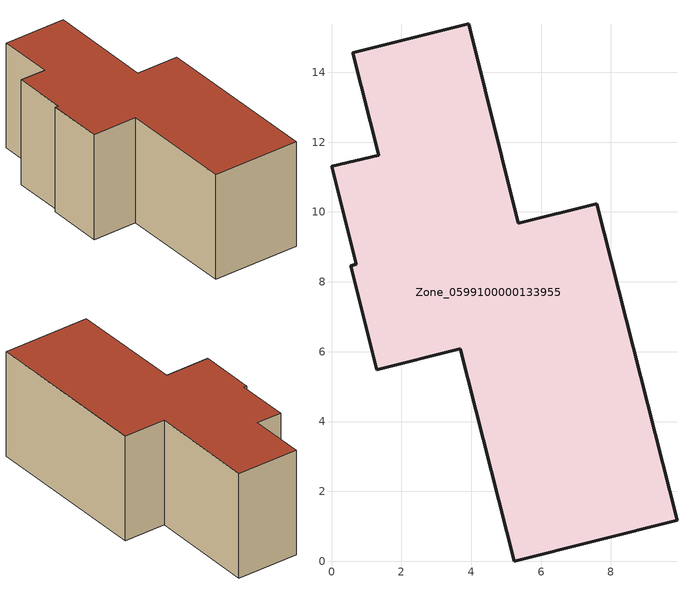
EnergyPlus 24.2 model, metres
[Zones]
Zone_0599100000133955
 floor ground (C_G): 7.59,10.24 9.89,1.17 5.23,0 3.68,6.09 1.3,5.49 0.55,8.46 0.71,8.5 0,11.31 1.35,11.63 0.61,14.56 3.93,15.39 5.34,9.68 z0
 wall outside (C_F): 1.3,5.49 3.68,6.09 5.23,0 9.89,1.17 7.59,10.24 5.34,9.68 3.93,15.39 0.61,14.56 1.35,11.63 0,11.31 0.71,8.5 0.55,8.46 1.3,5.49 z0:5.92
 roof outside (C_R): 7.59,10.24 5.34,9.68 3.93,15.39 0.61,14.56 1.35,11.63 0,11.31 0.71,8.5 0.55,8.46 1.3,5.49 3.68,6.09 5.23,0 9.89,1.17 z5.92
[BUILDING]
Pand.0599100000133955: North Axis=0; Terrain=City; Loads Convergence Tolerance Value=0.04; Temperature Convergence Tolerance Value=0.4; Solar Distribution=FullExterior; Maximum Number of Warmup Days=25; Minimum Number of Warmup Days=1
[Site:Location]
Rotterdam.The.Hague.AP_ZH_NLD Design_Conditions: Latitude=51.96; Longitude=4.45; Time Zone=1; Elevation=-4.5
[SITE:GROUNDTEMPERATURE:BUILDINGSURFACE]
18, 18, 18, 18, 18, 18, 18, 18, 18, 18, 18, 18
[MATERIAL] Thermal Absorptance=0.9; Solar Absorptance=0.7; Visible Absorptance=0.7
Name | Roughness | Thickness | Conductivity | Density | Specific Heat
G.TI.1965-1974 | MediumSmooth | 0.15 | 0.882353 | 540 | 1210
F.TI.1965-1974 | Rough | 0.3 | 0.697674 | 1920 | 840
R.TI.1965-1974 | MediumRough | 0.2 | 0.232558 | 1500 | 1000
[CONSTRUCTION]
C_G: G.TI.1965-1974
C_F: F.TI.1965-1974
C_R: R.TI.1965-1974
[ZONE]
Zone_0599100000133955: Type=1; Multiplier=1; Ceiling Height=Autocalculate; Volume=Autocalculate; Floor Area=autocalculate; Part of Total Floor Area=Yes
[ZONEINFILTRATION:DESIGNFLOWRATE]
Infil_Zone_0599100000133955: Zone or ZoneList or Space or SpaceList=Zone_0599100000133955; Schedule=AlwaysOn; Design Flow Rate Calculation Method=Flow/Area; Flow Rate per Floor Area=0.003; Constant Term Coefficient=1; Temperature Term Coefficient=0; Velocity Term Coefficient=0; Velocity Squared Term Coefficient=0
[HVACTEMPLATE:ZONE:IDEALLOADSAIRSYSTEM]
Zone_0599100000133955: Maximum Heating Supply Air Temperature=50; Minimum Cooling Supply Air Temperature=13; Maximum Heating Supply Air Humidity Ratio=0.0156; Minimum Cooling Supply Air Humidity Ratio=0.0077; Heating Limit=NoLimit; Cooling Limit=NoLimit; Dehumidification Control Type=ConstantSensibleHeatRatio; Cooling Sensible Heat Ratio=0.7; Dehumidification Setpoint=60; Humidification Control Type=None; Humidification Setpoint=30; Outdoor Air Method=None; Outdoor Air Flow Rate per Person=0.00944; Outdoor Air Flow Rate per Zone Floor Area=0; Outdoor Air Flow Rate per Zone=0; Demand Controlled Ventilation Type=None; Outdoor Air Economizer Type=NoEconomizer; Heat Recovery Type=None; Sensible Heat Recovery Effectiveness=0.7; Latent Heat Recovery Effectiveness=0.65
[ZONECONTROL:THERMOSTAT]
ThermostatControl_Zone_0599100000133955: Zone or ZoneList=Zone_0599100000133955; Control Type Schedule=DualSetpointControlType; Control 1=Thermostat_Zone_0599100000133955; Temperature Difference Between Cutout And Setpoint=0
[THERMOSTATSETPOINT:DUALSETPOINT]
Thermostat_Zone_0599100000133955: Heating Setpoint Temperature Schedule=HeatingSetpoint_Zone_0599100000133955; Cooling Setpoint Temperature Schedule=CoolingSetpoint_Zone_0599100000133955
[SCHEDULE:COMPACT]
HeatingSetpoint_Zone_0599100000133955: Through: 12/31, For: AllDays, Until: 24:00, 21
CoolingSetpoint_Zone_0599100000133955: Through: 12/31, For: AllDays, Until: 24:00, 24
DualSetpointControlType: Through: 12/31, For: AllDays, Until: 24:00, 4
AlwaysOn: Through: 12/31, For: AllDays, Until: 24:00, 1
